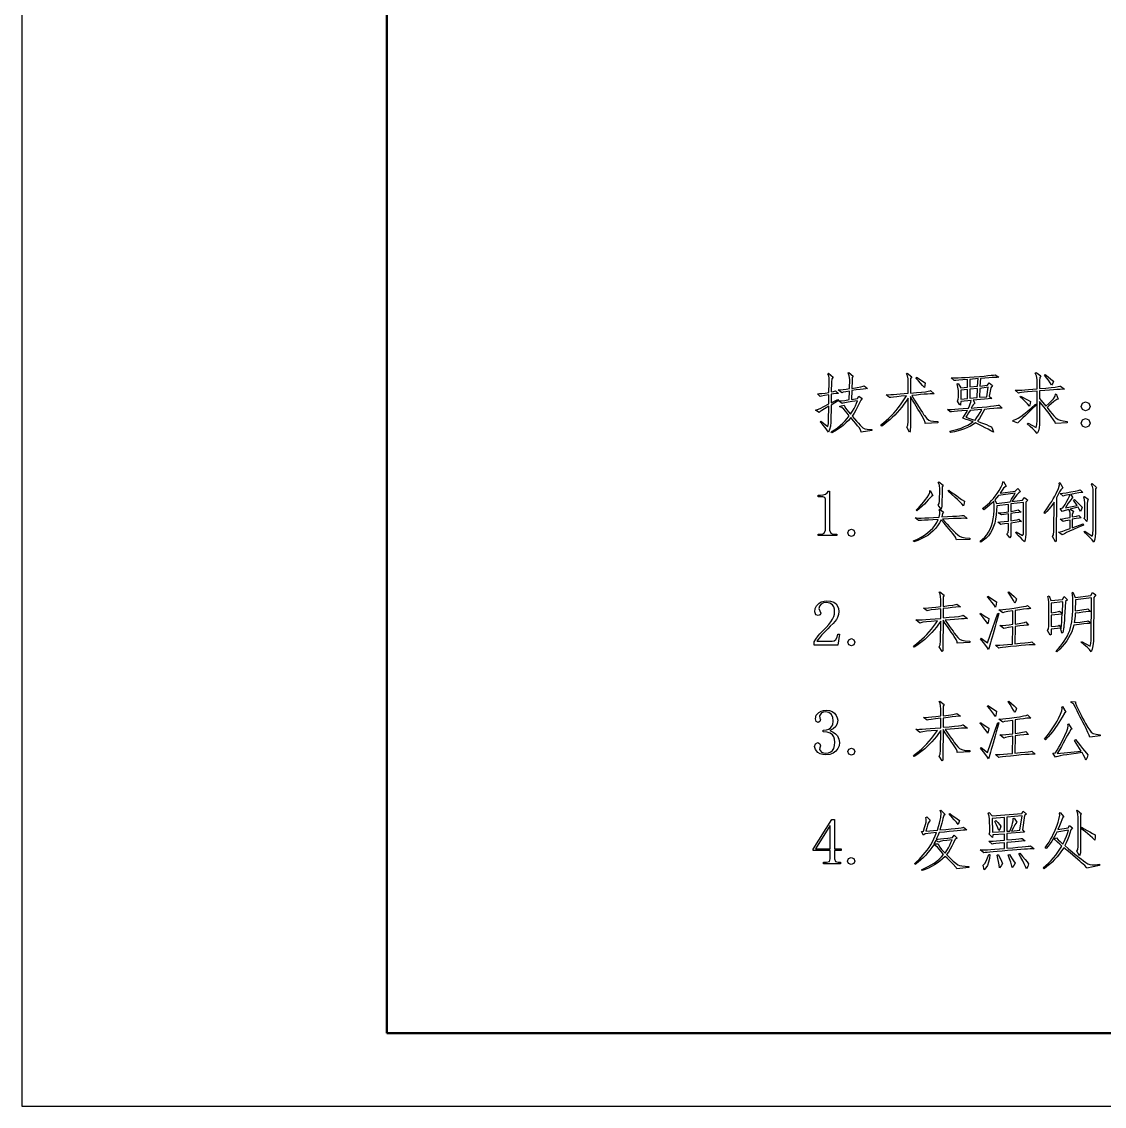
# Model space of a CAD drawing. Extents: x 0 to 420, y 0 to 297.
# Drawn here: x 0 to 74.1, y 0 to 74.2 of the extents above; entities that cross this region are included whole.
import ezdxf

# ---------------------------------------------------------------- set-up
doc = ezdxf.new("R2010")
doc.units = 0

msp = doc.modelspace()

# ---------------------------------------------------------------- linework, layer by layer
at = {"color": 7, "lineweight": 25}
for p, q in [((0, 297), (0, 0)), ((0, 0), (420, 0))]:
    msp.add_line(p, q, dxfattribs=at)
at = {"color": 7, "lineweight": 50}
for p in [(25, 292), (415, 5)]:
    msp.add_line(p, (25, 5), dxfattribs=at)
at = {"color": 7, "lineweight": 25}
for points in [[(55.406, 46.834), (55.381, 46.555), (55.328, 46.327), (55.248, 46.15), (55.147, 46.306), (55.02, 46.474), (54.866, 46.656), (54.687, 46.852), (54.722, 46.904), (55.195, 46.536), (55.244, 46.738), (55.248, 46.957), (55.266, 47.922), (54.988, 47.751), (54.788, 47.624), (54.664, 47.54), (54.616, 47.501), (54.371, 47.659), (54.493, 47.698), (54.682, 47.781), (54.94, 47.909), (55.266, 48.08), (55.283, 48.711), (54.967, 48.659), (54.769, 48.618), (54.687, 48.588), (54.494, 48.781), (54.629, 48.787), (54.805, 48.803), (55.023, 48.831), (55.283, 48.869), (55.301, 49.536), (55.305, 49.822), (55.27, 50.027), (55.195, 50.15), (55.248, 50.185), (55.564, 49.904), (55.485, 49.803), (55.459, 49.571), (55.441, 48.904), (55.603, 48.939), (55.739, 48.974), (55.932, 48.799), (55.748, 48.786), (55.441, 48.746), (55.424, 48.15), (55.897, 48.395), (55.932, 48.325), (55.424, 48.009)], [(56.038, 47.939), (56.336, 47.992), (56.406, 47.799), (56.5, 47.682), (56.616, 47.542), (56.757, 47.378), (56.888, 47.577), (57.001, 47.768), (57.096, 47.951), (57.172, 48.125), (57.231, 48.29), (56.874, 48.244), (56.591, 48.203), (56.38, 48.168), (56.242, 48.139), (56.178, 48.115), (55.932, 48.29), (56.116, 48.3), (56.361, 48.329), (56.669, 48.378), (56.687, 48.957), (56.433, 48.922), (56.258, 48.887), (56.16, 48.852), (55.915, 49.045), (56.068, 49.05), (56.248, 49.067), (56.454, 49.094), (56.687, 49.132), (56.704, 49.764), (56.678, 50.005), (56.599, 50.202), (56.634, 50.238), (56.932, 49.992), (56.871, 49.882), (56.862, 49.659), (56.845, 49.15), (57.206, 49.207), (57.467, 49.255), (57.627, 49.295), (57.687, 49.325), (57.915, 49.132), (57.799, 49.121), (57.634, 49.101), (57.42, 49.073), (57.157, 49.037), (56.845, 48.992), (56.827, 48.395), (57.248, 48.466), (57.336, 48.624), (57.564, 48.466), (57.459, 48.343), (57.351, 48.103), (57.24, 47.874), (57.124, 47.657), (57.004, 47.45), (56.88, 47.255), (57.032, 47.071), (57.171, 46.906), (57.299, 46.76), (57.415, 46.632), (57.603, 46.45), (57.731, 46.378), (57.899, 46.356), (58.213, 46.325), (58.213, 46.273), (57.494, 46.15), (57.465, 46.273), (57.345, 46.466), (57.248, 46.594), (57.123, 46.751), (56.971, 46.936), (56.792, 47.15), (56.619, 46.957), (56.441, 46.779), (56.258, 46.616), (56.07, 46.468), (55.877, 46.335), (55.679, 46.218), (55.476, 46.115), (55.441, 46.167), (55.659, 46.306), (55.864, 46.451), (56.053, 46.602), (56.229, 46.76), (56.39, 46.925), (56.537, 47.095), (56.669, 47.273), (56.536, 47.447), (56.416, 47.596), (56.309, 47.72), (56.167, 47.845), (56.038, 47.887)], [(61.878, 46.746), (61.877, 46.818), (61.804, 46.988), (61.659, 47.255), (61.576, 47.398), (61.483, 47.557), (61.379, 47.732), (61.265, 47.922), (61.141, 48.129), (61.006, 48.351), (60.861, 48.588), (60.861, 46.606), (60.852, 46.22), (60.791, 46.15), (60.615, 46.483), (60.69, 46.632), (60.703, 46.869), (60.703, 48.483), (60.563, 48.27), (60.419, 48.065), (60.269, 47.868), (60.115, 47.678), (59.955, 47.497), (59.791, 47.323), (59.622, 47.157), (59.448, 46.998), (59.269, 46.848), (59.085, 46.706), (58.896, 46.571), (58.843, 46.641), (59.029, 46.791), (59.209, 46.947), (59.384, 47.11), (59.554, 47.279), (59.719, 47.454), (59.878, 47.636), (60.033, 47.824), (60.182, 48.019), (60.326, 48.22), (60.464, 48.427), (60.598, 48.641), (60.226, 48.608), (59.924, 48.579), (59.692, 48.555), (59.531, 48.534), (59.44, 48.518), (59.194, 48.711), (59.345, 48.713), (59.518, 48.72), (59.712, 48.731), (59.927, 48.746), (60.164, 48.765), (60.423, 48.789), (60.703, 48.817), (60.703, 49.553), (60.699, 49.805), (60.664, 49.998), (60.598, 50.132), (60.65, 50.185), (60.948, 49.939), (60.874, 49.834), (60.861, 49.553), (60.861, 48.817), (61.279, 48.856), (61.623, 48.891), (61.891, 48.922), (62.085, 48.949), (62.203, 48.972), (62.247, 48.992), (62.492, 48.781), (62.371, 48.779), (62.216, 48.771), (62.028, 48.759), (61.808, 48.741), (61.554, 48.719), (61.268, 48.691), (60.948, 48.659), (61.138, 48.351), (61.306, 48.081), (61.452, 47.847), (61.576, 47.65), (61.678, 47.491), (61.758, 47.368), (61.817, 47.281), (61.975, 47.086), (62.115, 46.974), (62.243, 46.933), (62.45, 46.904), (62.738, 46.887), (62.738, 46.799)], [(61.861, 49.518), (61.852, 49.352), (61.826, 49.202), (61.697, 49.354), (61.558, 49.509), (61.408, 49.67), (61.247, 49.834), (61.282, 49.904)], [(66.411, 46.518), (66.481, 46.356), (66.551, 46.15), (66.376, 46.25), (66.189, 46.353), (65.99, 46.457), (65.779, 46.563), (65.557, 46.671), (65.323, 46.781), (65.151, 46.668), (64.968, 46.563), (64.774, 46.468), (64.569, 46.382), (64.353, 46.306), (64.126, 46.239), (63.888, 46.181), (63.639, 46.132), (63.569, 46.22), (63.842, 46.281), (64.1, 46.352), (64.343, 46.434), (64.571, 46.527), (64.784, 46.63), (64.982, 46.744), (65.165, 46.869), (65.035, 46.91), (64.871, 46.961), (64.675, 47.024), (64.446, 47.097), (64.567, 47.298), (64.672, 47.479), (64.762, 47.641), (64.389, 47.614), (64.085, 47.591), (63.85, 47.569), (63.684, 47.551), (63.586, 47.536), (63.393, 47.711), (63.516, 47.709), (63.686, 47.713), (63.902, 47.724), (64.165, 47.742), (64.475, 47.767), (64.832, 47.799), (64.909, 47.957), (64.964, 48.08), (65.001, 48.194), (65.025, 48.325), (64.306, 48.255), (64.301, 48.067), (64.288, 47.992), (64.227, 48.053), (64.078, 48.273), (64.121, 48.404), (64.148, 48.553), (64.148, 49.009), (64.117, 49.233), (64.06, 49.448), (64.13, 49.483), (64.306, 49.185), (64.779, 49.238), (64.779, 49.746), (64.445, 49.729), (64.178, 49.711), (63.98, 49.694), (63.849, 49.676), (63.656, 49.869), (63.783, 49.866), (63.941, 49.868), (64.132, 49.873), (64.355, 49.883), (64.611, 49.898), (64.898, 49.916), (65.218, 49.939), (65.585, 49.968), (65.902, 49.994), (66.17, 50.018), (66.387, 50.041), (66.556, 50.061), (66.674, 50.08), (66.92, 49.904), (66.802, 49.902), (66.647, 49.896), (66.455, 49.887), (66.226, 49.873), (65.96, 49.856), (65.656, 49.834), (65.621, 49.308), (66.148, 49.36), (66.253, 49.518), (66.481, 49.343), (66.358, 49.185), (66.253, 48.624), (66.428, 48.448), (65.148, 48.343), (65.271, 48.132), (65.156, 48.027), (65.093, 47.926), (65.025, 47.799), (65.427, 47.833), (65.783, 47.865), (66.092, 47.894), (66.354, 47.922), (66.57, 47.947), (66.739, 47.97), (66.861, 47.991), (66.937, 48.009), (67.148, 47.799), (67.004, 47.795), (66.811, 47.785), (66.569, 47.767), (66.278, 47.743), (65.937, 47.711), (65.828, 47.49), (65.709, 47.281), (65.582, 47.086), (65.446, 46.904), (65.664, 46.821), (65.87, 46.741), (66.063, 46.664), (66.243, 46.59)], [(64.937, 49.764), (64.937, 49.255), (65.464, 49.29), (65.499, 49.817)], [(69.462, 50.238), (69.795, 50.009), (69.721, 49.895), (69.708, 49.659), (69.708, 49.132), (70.142, 49.171), (70.499, 49.206), (70.778, 49.238), (70.979, 49.265), (71.101, 49.288), (71.146, 49.308), (71.409, 49.097), (71.276, 49.09), (71.106, 49.08), (70.899, 49.066), (70.656, 49.049), (70.377, 49.027), (70.06, 49.003), (69.708, 48.974), (69.708, 48.448), (70.146, 47.922), (70.351, 48.119), (70.521, 48.288), (70.655, 48.431), (70.778, 48.606), (70.795, 48.746), (70.848, 48.764), (70.988, 48.413), (70.896, 48.387), (70.69, 48.238), (70.505, 48.091), (70.347, 47.957), (70.216, 47.834), (70.408, 47.592), (70.563, 47.405), (70.681, 47.273), (70.831, 47.13), (70.98, 47.018), (71.115, 46.961), (71.323, 46.917), (71.602, 46.887), (71.602, 46.799), (70.795, 46.746), (70.763, 46.839), (70.667, 47), (70.506, 47.229), (70.403, 47.367), (70.289, 47.518), (70.162, 47.683), (70.023, 47.86), (69.871, 48.051), (69.708, 48.255), (69.708, 46.676), (69.682, 46.444), (69.63, 46.24), (69.55, 46.062), (69.415, 46.221), (69.256, 46.382), (69.073, 46.546), (68.866, 46.711), (68.918, 46.764), (69.48, 46.466), (69.524, 46.667), (69.55, 46.957), (69.55, 48.957), (69.192, 48.929), (68.891, 48.902), (68.646, 48.878), (68.458, 48.856), (68.327, 48.835), (68.252, 48.817), (68.024, 49.027), (68.145, 49.025), (68.298, 49.027), (68.484, 49.035), (68.702, 49.047), (68.953, 49.065), (69.235, 49.087), (69.55, 49.115), (69.55, 49.764), (69.506, 50.009), (69.409, 50.185)], [(70.655, 49.641), (70.616, 49.514), (70.532, 49.378), (70.436, 49.538), (70.322, 49.702), (70.19, 49.871), (70.041, 50.045), (70.094, 50.097), (70.296, 49.937), (70.484, 49.785)], [(64.306, 48.413), (64.779, 48.466), (64.779, 49.08), (64.306, 49.027)], [(65.428, 48.518), (65.464, 49.132), (64.937, 49.097), (64.937, 48.483)], [(65.621, 49.15), (65.586, 48.536), (66.095, 48.571), (66.183, 49.22)], [(69.076, 48.255), (69.063, 48.106), (69.024, 47.939), (68.884, 48.091), (68.73, 48.246), (68.56, 48.406), (68.374, 48.571), (68.409, 48.624), (68.583, 48.528), (68.752, 48.435), (68.916, 48.344)], [(65.288, 46.974), (65.415, 47.144), (65.534, 47.321), (65.643, 47.504), (65.744, 47.694), (64.955, 47.641), (64.844, 47.471), (64.744, 47.314), (64.656, 47.167), (64.898, 47.084), (65.109, 47.019)], [(67.901, 46.974), (67.986, 46.984), (68.101, 47.029), (68.247, 47.111), (68.423, 47.229), (68.628, 47.383), (68.865, 47.573), (69.131, 47.8), (69.427, 48.062), (69.48, 48.009), (69.195, 47.741), (68.947, 47.504), (68.735, 47.3), (68.559, 47.128), (68.419, 46.988), (68.315, 46.881), (68.248, 46.806), (68.216, 46.764), (67.883, 46.904)], [(73.162, 47.904), (73.075, 47.694), (72.847, 47.606), (72.636, 47.694), (72.548, 47.904), (72.636, 48.132), (72.847, 48.22), (73.075, 48.132)], [(73.162, 46.764), (73.075, 46.553), (72.847, 46.466), (72.636, 46.553), (72.548, 46.764), (72.636, 46.992), (72.847, 47.08), (73.075, 46.992)], [(63.012, 41.083), (62.959, 40.89), (62.766, 41.153), (62.841, 41.262), (62.854, 41.416), (62.871, 42.258), (62.854, 42.521), (62.766, 42.714), (62.801, 42.749), (63.099, 42.521), (63.038, 42.407), (63.029, 42.17)], [(68.035, 42.118), (68.211, 42.293), (68.404, 42.083), (68.29, 42.001), (68.158, 41.863), (68.057, 41.738), (67.94, 41.583), (67.807, 41.398), (68.544, 41.504), (68.685, 41.679), (68.895, 41.486), (68.755, 41.363), (68.755, 39.17), (68.745, 38.964), (68.716, 38.788), (68.667, 38.644), (68.571, 38.755), (68.439, 38.894), (68.272, 39.062), (68.071, 39.258), (68.106, 39.328), (68.527, 39.065), (68.597, 39.17), (68.597, 41.346), (67.737, 41.24), (67.737, 40.714), (67.973, 40.759), (68.143, 40.8), (68.246, 40.837), (68.439, 40.679), (68.275, 40.66), (68.041, 40.624), (67.737, 40.574), (67.737, 40.083), (67.993, 40.118), (68.174, 40.153), (68.281, 40.188), (68.474, 40.03), (68.291, 40.01), (68.045, 39.975), (67.737, 39.925), (67.737, 39.03), (67.667, 38.907), (67.474, 39.188), (67.553, 39.28), (67.579, 39.486), (67.579, 39.907), (67.31, 39.874), (67.135, 39.845), (67.053, 39.819), (66.842, 39.995), (67.026, 40.003), (67.271, 40.026), (67.579, 40.065), (67.579, 40.556), (67.272, 40.521), (67.088, 40.486), (66.878, 40.626), (67.033, 40.634), (67.267, 40.658), (67.579, 40.697), (67.579, 41.205), (66.772, 41.118), (66.766, 40.79), (66.742, 40.482), (66.698, 40.195), (66.637, 39.928), (66.556, 39.681), (66.457, 39.454), (66.34, 39.248), (66.204, 39.062), (66.049, 38.897), (65.876, 38.751), (65.685, 38.626), (65.632, 38.697), (65.802, 38.823), (65.956, 38.968), (66.092, 39.131), (66.213, 39.313), (66.317, 39.513), (66.404, 39.732), (66.475, 39.969), (66.529, 40.225), (66.566, 40.499), (66.587, 40.792), (66.591, 41.103), (66.579, 41.433), (66.437, 41.297), (66.272, 41.153), (66.086, 40.999), (65.878, 40.837), (65.807, 40.925), (65.984, 41.057), (66.145, 41.192), (66.291, 41.329), (66.421, 41.468), (66.545, 41.617), (66.671, 41.78), (66.8, 41.959), (66.93, 42.153), (67.076, 42.398), (67.164, 42.597), (67.193, 42.749), (67.246, 42.767), (67.421, 42.451), (67.237, 42.311), (67.147, 42.183), (67, 41.977)], [(70.704, 41.363), (70.588, 41.203), (70.468, 41.043), (70.341, 40.885), (70.209, 40.729), (70.072, 40.574), (70.019, 40.644), (70.161, 40.838), (70.294, 41.029), (70.418, 41.218), (70.535, 41.403), (70.643, 41.586), (70.743, 41.765), (70.835, 41.942), (70.994, 42.295), (71.061, 42.535), (71.037, 42.661), (71.089, 42.697), (71.3, 42.346), (71.151, 42.197), (71.076, 42.071), (70.979, 41.892), (70.861, 41.661), (70.844, 38.977), (70.839, 38.692), (70.791, 38.644), (70.581, 39.012), (70.668, 39.131), (70.686, 39.381)], [(73.318, 39.03), (73.357, 39.157), (73.37, 39.504), (73.37, 42.065), (73.366, 42.254), (73.331, 42.424), (73.265, 42.574), (73.318, 42.644), (73.616, 42.363), (73.541, 42.271), (73.528, 41.995), (73.528, 39.24), (73.524, 39.024), (73.489, 38.819), (73.423, 38.626), (73.302, 38.78), (73.151, 38.942), (72.969, 39.113), (72.756, 39.293), (72.809, 39.363)], [(55.318, 42.118), (55.318, 39.451), (55.406, 39.24), (55.511, 39.188), (55.652, 39.17), (55.827, 39.17), (55.827, 39.065), (54.546, 39.065), (54.546, 39.17), (54.704, 39.17), (54.856, 39.188), (54.959, 39.24), (55.038, 39.451), (55.038, 41.574), (54.994, 41.688), (54.862, 41.732), (54.546, 41.732), (54.546, 41.837), (54.704, 41.837), (54.895, 41.854), (55.046, 41.907), (55.163, 41.995), (55.248, 42.118)], [(62.222, 42.153), (62.398, 41.819), (62.301, 41.754), (62.082, 41.521), (61.955, 41.379), (61.815, 41.232), (61.661, 41.081), (61.492, 40.926), (61.31, 40.767), (61.257, 40.819), (61.45, 41.022), (61.621, 41.208), (61.77, 41.378), (61.897, 41.532), (62.003, 41.67), (62.129, 41.866), (62.19, 42.021), (62.187, 42.135)], [(64.503, 41.118), (64.386, 41.238), (64.245, 41.377), (64.082, 41.534), (63.895, 41.71), (63.684, 41.905), (63.45, 42.118), (63.485, 42.17), (63.656, 42.052), (63.83, 41.93), (64.007, 41.806), (64.187, 41.679), (64.37, 41.549), (64.555, 41.416), (64.542, 41.28)], [(66.755, 41.258), (67.685, 41.381), (67.794, 41.572), (67.911, 41.771), (68.035, 41.977), (66.895, 41.819), (66.764, 41.657), (66.649, 41.521)], [(71.791, 40.89), (72.019, 40.732), (71.949, 40.521), (71.949, 40.346), (72.234, 40.407), (72.388, 40.451), (72.563, 40.276), (72.409, 40.258), (72.204, 40.229), (71.949, 40.188), (71.949, 39.609), (72.686, 39.872), (72.704, 39.784), (72.335, 39.625), (72.02, 39.486), (71.76, 39.37), (71.555, 39.274), (71.404, 39.201), (71.307, 39.148), (71.265, 39.118), (71.002, 39.311), (71.123, 39.333), (71.296, 39.381), (71.518, 39.455), (71.791, 39.556), (71.791, 40.135), (71.471, 40.074), (71.318, 40.03), (71.125, 40.205), (71.269, 40.217), (71.491, 40.252), (71.791, 40.311), (71.791, 40.574), (71.782, 40.74), (71.721, 40.854), (71.449, 40.784), (71.265, 40.714), (71.107, 40.925), (71.3, 40.96), (71.449, 41.208), (71.569, 41.416), (71.66, 41.583), (71.75, 41.769), (71.791, 41.89), (71.445, 41.806), (71.318, 41.767), (71.107, 41.942), (71.29, 41.963), (71.536, 42.001), (71.844, 42.056), (72.14, 42.116), (72.351, 42.165), (72.475, 42.205), (72.668, 42.012), (72.564, 42.011), (72.392, 41.99), (72.152, 41.95), (71.844, 41.89), (71.984, 41.661), (71.905, 41.604), (71.774, 41.433), (71.67, 41.281), (71.571, 41.129), (71.475, 40.977), (72.282, 41.135), (72.037, 41.486), (72.089, 41.539), (72.288, 41.348), (72.464, 41.172), (72.616, 41.012), (72.581, 40.868), (72.511, 40.714), (72.427, 40.876), (72.353, 41.012)], [(72.967, 40.24), (72.932, 40.03), (72.756, 40.24), (72.796, 40.346), (72.809, 40.521), (72.809, 41.311), (72.791, 41.517), (72.739, 41.714), (72.791, 41.749), (73.037, 41.574), (72.984, 41.429), (72.967, 41.276)], [(64.012, 38.784), (63.959, 38.953), (63.766, 39.214), (63.649, 39.35), (63.511, 39.512), (63.349, 39.699), (63.165, 39.913), (62.959, 40.153), (62.849, 39.942), (62.722, 39.744), (62.578, 39.56), (62.417, 39.389), (62.24, 39.232), (62.045, 39.087), (61.834, 38.957), (61.606, 38.839), (61.361, 38.735), (61.099, 38.644), (61.064, 38.714), (61.338, 38.833), (61.591, 38.962), (61.822, 39.102), (62.033, 39.253), (62.222, 39.415), (62.39, 39.587), (62.536, 39.771), (62.662, 39.965), (62.766, 40.17), (62.392, 40.149), (62.078, 40.131), (61.823, 40.118), (61.628, 40.108), (61.492, 40.102), (61.415, 40.1), (61.187, 40.293), (61.28, 40.281), (61.42, 40.274), (61.607, 40.274), (61.84, 40.279), (62.12, 40.289), (62.446, 40.306), (62.819, 40.328), (62.875, 40.556), (62.881, 40.726), (62.836, 40.837), (62.871, 40.872), (63.134, 40.679), (63.069, 40.578), (63.012, 40.346), (63.403, 40.369), (63.736, 40.39), (64.01, 40.408), (64.226, 40.423), (64.383, 40.435), (64.481, 40.445), (64.52, 40.451), (64.748, 40.24), (64.662, 40.248), (64.525, 40.252), (64.336, 40.251), (64.095, 40.246), (63.803, 40.237), (63.459, 40.223), (63.064, 40.205), (63.227, 40.023), (63.38, 39.854), (63.522, 39.7), (63.654, 39.56), (63.775, 39.433), (63.953, 39.256), (64.102, 39.122), (64.222, 39.03), (64.372, 38.968), (64.612, 38.921), (64.941, 38.89), (64.941, 38.802)], [(57.066, 39.258), (56.995, 39.083), (56.82, 39.012), (56.645, 39.083), (56.574, 39.258), (56.645, 39.433), (56.82, 39.504), (56.995, 39.433)], [(63.095, 34.226), (63.477, 34.275), (63.762, 34.318), (63.95, 34.354), (64.042, 34.384), (64.288, 34.191), (64.156, 34.186), (63.971, 34.171), (63.732, 34.146), (63.44, 34.112), (63.095, 34.068), (63.095, 33.436), (63.523, 33.475), (63.873, 33.51), (64.143, 33.542), (64.335, 33.569), (64.447, 33.592), (64.481, 33.612), (64.762, 33.384), (64.675, 33.386), (64.544, 33.382), (64.37, 33.373), (64.152, 33.358), (63.89, 33.337), (63.585, 33.311), (63.235, 33.278), (63.401, 33.047), (63.547, 32.843), (63.673, 32.668), (63.78, 32.52), (63.867, 32.401), (63.993, 32.238), (64.113, 32.101), (64.227, 31.989), (64.38, 31.906), (64.617, 31.856), (64.937, 31.84), (64.937, 31.752), (64.06, 31.699), (64.06, 31.791), (63.99, 31.949), (63.849, 32.173), (63.755, 32.311), (63.649, 32.467), (63.529, 32.642), (63.397, 32.836), (63.252, 33.048), (63.095, 33.278), (63.078, 31.436), (63.073, 31.186), (63.025, 31.138), (62.832, 31.454), (62.906, 31.594), (62.92, 31.875), (62.937, 33.208), (62.795, 33.005), (62.647, 32.81), (62.495, 32.624), (62.339, 32.446), (62.177, 32.277), (62.012, 32.116), (61.841, 31.963), (61.666, 31.819), (61.486, 31.683), (61.302, 31.555), (61.113, 31.436), (61.078, 31.506), (61.277, 31.656), (61.468, 31.811), (61.652, 31.971), (61.827, 32.135), (61.994, 32.305), (62.153, 32.479), (62.304, 32.658), (62.447, 32.843), (62.582, 33.032), (62.709, 33.226), (62.29, 33.192), (61.96, 33.161), (61.718, 33.133), (61.564, 33.108), (61.499, 33.085), (61.235, 33.296), (61.335, 33.294), (61.482, 33.297), (61.677, 33.307), (61.92, 33.322), (62.211, 33.342), (62.55, 33.369), (62.937, 33.401), (62.937, 34.05), (62.57, 34.01), (62.292, 33.976), (62.105, 33.948), (62.007, 33.927), (61.762, 34.103), (61.904, 34.107), (62.093, 34.12), (62.328, 34.141), (62.609, 34.17), (62.937, 34.208), (62.937, 34.682), (62.933, 34.894), (62.898, 35.064), (62.832, 35.191), (62.885, 35.226), (63.183, 34.998), (63.108, 34.87), (63.095, 34.594)], [(66.68, 34.173), (66.567, 34.342), (66.439, 34.515), (66.295, 34.693), (66.136, 34.875), (66.172, 34.927), (66.751, 34.542), (66.724, 34.353)], [(67.593, 35.226), (67.786, 35.062), (67.967, 34.898), (68.136, 34.735), (68.088, 34.581), (68.014, 34.436), (67.913, 34.615), (67.803, 34.8), (67.685, 34.992), (67.558, 35.191)], [(70.494, 32.664), (70.489, 32.309), (70.441, 32.261), (70.248, 32.577), (70.323, 32.677), (70.336, 32.875), (70.336, 34.331), (70.338, 34.52), (70.32, 34.713), (70.283, 34.91), (70.353, 34.945), (70.476, 34.629), (71.283, 34.699), (71.388, 34.892), (71.616, 34.682), (71.476, 34.559), (71.455, 34.173), (71.436, 33.832), (71.418, 33.534), (71.402, 33.281), (71.387, 33.071), (71.374, 32.906), (71.363, 32.785), (71.353, 32.708), (71.32, 32.531), (71.292, 32.436), (71.239, 32.401), (71.202, 32.493), (71.143, 32.735)], [(72.073, 33.12), (72.475, 33.154), (72.77, 33.186), (72.957, 33.216), (73.038, 33.243), (73.231, 33.068), (73.133, 33.063), (72.967, 33.048), (72.732, 33.024), (72.428, 32.989), (72.055, 32.945), (71.989, 32.715), (71.907, 32.491), (71.809, 32.274), (71.696, 32.065), (71.568, 31.862), (71.424, 31.666), (71.264, 31.477), (71.088, 31.295), (70.897, 31.12), (70.845, 31.173), (71, 31.336), (71.145, 31.503), (71.278, 31.673), (71.4, 31.847), (71.511, 32.024), (71.61, 32.205), (71.696, 32.389), (71.77, 32.577), (71.831, 32.768), (71.88, 32.963), (71.918, 33.169), (71.948, 33.396), (71.971, 33.644), (71.986, 33.911), (71.994, 34.199), (71.993, 34.539), (71.983, 34.811), (71.962, 35.017), (71.932, 35.156), (71.985, 35.191), (72.143, 34.84), (73.213, 34.963), (73.336, 35.173), (73.564, 35.015), (73.424, 34.822), (73.388, 31.84), (73.365, 31.534), (73.318, 31.294), (73.248, 31.12), (73.119, 31.266), (72.959, 31.423), (72.768, 31.591), (72.546, 31.77), (72.581, 31.822), (73.16, 31.489), (73.213, 31.673), (73.231, 31.91), (73.266, 34.805), (72.16, 34.682), (72.143, 33.927), (72.474, 33.968), (72.731, 34.002), (72.913, 34.029), (73.02, 34.05), (73.195, 33.875), (73.058, 33.864), (72.884, 33.847), (72.673, 33.822), (72.426, 33.791), (72.143, 33.752), (72.135, 33.581), (72.112, 33.37)], [(55.669, 33.84), (55.654, 34.034), (55.607, 34.195), (55.529, 34.322), (55.353, 34.447), (55.108, 34.489), (54.913, 34.46), (54.748, 34.375), (54.636, 34.245), (54.599, 34.085), (54.66, 33.91), (54.722, 33.77), (54.678, 33.638), (54.546, 33.594), (54.38, 33.656), (54.318, 33.857), (54.347, 34.083), (54.435, 34.271), (54.581, 34.419), (54.761, 34.526), (54.948, 34.59), (55.143, 34.612), (55.399, 34.588), (55.607, 34.518), (55.766, 34.401), (55.878, 34.249), (55.945, 34.074), (55.967, 33.875), (55.943, 33.664), (55.871, 33.454), (55.794, 33.315), (55.692, 33.181), (55.564, 33.05), (55.37, 32.861), (55.195, 32.687), (55.039, 32.527), (54.901, 32.382), (54.783, 32.252), (54.626, 32.07), (54.518, 31.932), (54.459, 31.84), (55.494, 31.84), (55.638, 31.87), (55.757, 31.963), (55.845, 32.116), (55.897, 32.331), (56.002, 32.331), (55.897, 31.577), (54.266, 31.577), (54.266, 31.805), (54.382, 31.985), (54.555, 32.208), (54.664, 32.336), (54.79, 32.476), (54.932, 32.626), (55.09, 32.787), (55.271, 32.982), (55.418, 33.169), (55.529, 33.349), (55.607, 33.52), (55.654, 33.684)], [(69.119, 34.068), (68.997, 34.063), (68.827, 34.048), (68.609, 34.024), (68.344, 33.989), (68.031, 33.945), (68.031, 33.015), (68.314, 33.057), (68.531, 33.094), (68.683, 33.127), (68.768, 33.156), (68.944, 32.945), (68.821, 32.938), (68.628, 32.919), (68.365, 32.886), (68.031, 32.84), (68.014, 31.664), (68.386, 31.698), (68.687, 31.729), (68.919, 31.757), (69.08, 31.782), (69.172, 31.805), (69.4, 31.594), (69.31, 31.597), (69.172, 31.592), (68.983, 31.581), (68.745, 31.563), (68.457, 31.538), (68.119, 31.506), (67.723, 31.467), (67.406, 31.433), (67.167, 31.405), (67.007, 31.383), (66.926, 31.366), (66.68, 31.577), (66.812, 31.568), (66.995, 31.571), (67.23, 31.585), (67.517, 31.61), (67.856, 31.647), (67.873, 32.822), (67.571, 32.777), (67.367, 32.736), (67.259, 32.699), (66.979, 32.91), (67.173, 32.915), (67.386, 32.932), (67.62, 32.959), (67.873, 32.998), (67.873, 33.91), (67.524, 33.865), (67.296, 33.824), (67.189, 33.787), (66.926, 33.998), (67.035, 33.996), (67.193, 34.006), (67.4, 34.027), (67.656, 34.059), (67.961, 34.103), (68.328, 34.16), (68.606, 34.208), (68.793, 34.248), (68.891, 34.278)], [(70.494, 33.787), (70.8, 33.83), (70.993, 33.865), (71.073, 33.892), (71.266, 33.735), (71.301, 34.524), (70.494, 34.454)], [(66.172, 33.033), (66.085, 33.153), (65.965, 33.305), (65.813, 33.487), (65.628, 33.699), (65.663, 33.752), (65.85, 33.625), (66.037, 33.503), (66.224, 33.384), (66.202, 33.208)], [(66.908, 33.735), (66.821, 33.421), (66.739, 33.126), (66.661, 32.849), (66.588, 32.59), (66.52, 32.348), (66.456, 32.125), (66.397, 31.92), (66.342, 31.732), (66.292, 31.563), (66.247, 31.412), (66.207, 31.278), (66.14, 31.389), (66.027, 31.546), (65.868, 31.749), (65.663, 31.998), (65.698, 32.05), (66.136, 31.717), (66.838, 33.77)], [(70.494, 32.84), (70.79, 32.873), (70.977, 32.902), (71.055, 32.927), (71.178, 32.717), (71.202, 32.93), (71.222, 33.164), (71.237, 33.421), (71.248, 33.699), (70.494, 33.612)], [(57.061, 31.77), (56.991, 31.594), (56.816, 31.524), (56.64, 31.594), (56.57, 31.77), (56.64, 31.945), (56.816, 32.015), (56.991, 31.945)], [(63.095, 26.737), (63.477, 26.787), (63.762, 26.829), (63.95, 26.866), (64.042, 26.895), (64.288, 26.702), (64.156, 26.697), (63.971, 26.683), (63.732, 26.658), (63.44, 26.624), (63.095, 26.579), (63.095, 25.948), (63.523, 25.987), (63.873, 26.022), (64.143, 26.053), (64.335, 26.08), (64.447, 26.104), (64.481, 26.123), (64.762, 25.895), (64.675, 25.897), (64.544, 25.894), (64.37, 25.885), (64.152, 25.869), (63.89, 25.849), (63.585, 25.822), (63.235, 25.79), (63.401, 25.558), (63.547, 25.355), (63.673, 25.179), (63.78, 25.032), (63.867, 24.913), (63.993, 24.75), (64.113, 24.613), (64.227, 24.501), (64.38, 24.418), (64.617, 24.368), (64.937, 24.351), (64.937, 24.264), (64.06, 24.211), (64.06, 24.303), (63.99, 24.461), (63.849, 24.685), (63.755, 24.823), (63.649, 24.979), (63.529, 25.154), (63.397, 25.348), (63.252, 25.559), (63.095, 25.79), (63.078, 23.948), (63.073, 23.698), (63.025, 23.65), (62.832, 23.965), (62.906, 24.106), (62.92, 24.386), (62.937, 25.72), (62.795, 25.517), (62.647, 25.322), (62.495, 25.136), (62.339, 24.958), (62.177, 24.788), (62.012, 24.627), (61.841, 24.474), (61.666, 24.33), (61.486, 24.194), (61.302, 24.067), (61.113, 23.948), (61.078, 24.018), (61.277, 24.168), (61.468, 24.323), (61.652, 24.482), (61.827, 24.647), (61.994, 24.816), (62.153, 24.991), (62.304, 25.17), (62.447, 25.354), (62.582, 25.543), (62.709, 25.737), (62.29, 25.704), (61.96, 25.673), (61.718, 25.645), (61.564, 25.619), (61.499, 25.597), (61.235, 25.808), (61.335, 25.805), (61.482, 25.809), (61.677, 25.818), (61.92, 25.833), (62.211, 25.854), (62.55, 25.881), (62.937, 25.913), (62.937, 26.562), (62.57, 26.521), (62.292, 26.487), (62.105, 26.46), (62.007, 26.439), (61.762, 26.615), (61.904, 26.619), (62.093, 26.631), (62.328, 26.652), (62.609, 26.682), (62.937, 26.72), (62.937, 27.194), (62.933, 27.406), (62.898, 27.576), (62.832, 27.702), (62.885, 27.737), (63.183, 27.509), (63.108, 27.382), (63.095, 27.106)], [(67.593, 27.737), (67.786, 27.574), (67.967, 27.41), (68.136, 27.246), (68.088, 27.093), (68.014, 26.948), (67.913, 27.127), (67.803, 27.312), (67.685, 27.504), (67.558, 27.702)], [(73.845, 25.351), (73.143, 25.281), (73.107, 25.401), (73.022, 25.597), (72.888, 25.869), (72.774, 26.092), (72.669, 26.297), (72.573, 26.482), (72.485, 26.65), (72.376, 26.861), (72.27, 27.075), (72.169, 27.29), (72.022, 27.542), (71.88, 27.65), (71.88, 27.72), (72.178, 27.685), (72.175, 27.602), (72.236, 27.424), (72.362, 27.15), (72.458, 26.958), (72.554, 26.768), (72.653, 26.58), (72.752, 26.395), (72.853, 26.211), (73.01, 25.941), (73.142, 25.739), (73.248, 25.606), (73.377, 25.521), (73.576, 25.465), (73.845, 25.439)], [(56.002, 24.895), (55.975, 24.682), (55.893, 24.486), (55.757, 24.308), (55.572, 24.166), (55.344, 24.081), (55.073, 24.053), (54.872, 24.073), (54.691, 24.131), (54.529, 24.229), (54.358, 24.417), (54.301, 24.632), (54.371, 24.816), (54.511, 24.895), (54.66, 24.816), (54.704, 24.685), (54.669, 24.536), (54.634, 24.422), (54.766, 24.246), (54.904, 24.194), (55.055, 24.176), (55.248, 24.196), (55.406, 24.258), (55.529, 24.36), (55.616, 24.505), (55.669, 24.695), (55.687, 24.93), (55.668, 25.127), (55.613, 25.297), (55.52, 25.439), (55.377, 25.546), (55.169, 25.611), (54.897, 25.632), (54.897, 25.755), (55.111, 25.773), (55.283, 25.829), (55.415, 25.922), (55.54, 26.121), (55.581, 26.386), (55.549, 26.617), (55.45, 26.816), (55.281, 26.954), (55.038, 27.001), (54.91, 26.985), (54.774, 26.939), (54.634, 26.737), (54.669, 26.562), (54.704, 26.474), (54.669, 26.334), (54.546, 26.281), (54.415, 26.334), (54.353, 26.527), (54.41, 26.766), (54.581, 26.957), (54.741, 27.049), (54.917, 27.105), (55.108, 27.123), (55.326, 27.099), (55.513, 27.026), (55.669, 26.904), (55.786, 26.755), (55.856, 26.6), (55.88, 26.439), (55.847, 26.196), (55.748, 25.992), (55.579, 25.832), (55.336, 25.72), (55.566, 25.617), (55.741, 25.494), (55.862, 25.351), (55.967, 25.123)], [(66.68, 26.685), (66.567, 26.854), (66.439, 27.027), (66.295, 27.204), (66.136, 27.386), (66.172, 27.439), (66.751, 27.053), (66.724, 26.865)], [(69.119, 26.579), (68.997, 26.575), (68.827, 26.56), (68.609, 26.535), (68.344, 26.501), (68.031, 26.457), (68.031, 25.527), (68.314, 25.569), (68.531, 25.606), (68.683, 25.639), (68.768, 25.667), (68.944, 25.457), (68.821, 25.45), (68.628, 25.43), (68.365, 25.397), (68.031, 25.351), (68.014, 24.176), (68.386, 24.21), (68.687, 24.241), (68.919, 24.269), (69.08, 24.294), (69.172, 24.316), (69.4, 24.106), (69.31, 24.108), (69.172, 24.104), (68.983, 24.093), (68.745, 24.075), (68.457, 24.05), (68.119, 24.018), (67.723, 23.979), (67.406, 23.945), (67.167, 23.917), (67.007, 23.895), (66.926, 23.878), (66.68, 24.088), (66.812, 24.08), (66.995, 24.083), (67.23, 24.097), (67.517, 24.122), (67.856, 24.158), (67.873, 25.334), (67.571, 25.289), (67.367, 25.248), (67.259, 25.211), (66.979, 25.422), (67.173, 25.427), (67.386, 25.444), (67.62, 25.471), (67.873, 25.509), (67.873, 26.422), (67.524, 26.377), (67.296, 26.336), (67.189, 26.299), (66.926, 26.509), (67.035, 26.508), (67.193, 26.518), (67.4, 26.539), (67.656, 26.571), (67.961, 26.615), (68.328, 26.672), (68.606, 26.72), (68.793, 26.759), (68.891, 26.79)], [(70.055, 25.141), (70.225, 25.359), (70.383, 25.571), (70.53, 25.778), (70.665, 25.98), (70.789, 26.177), (70.901, 26.368), (71.002, 26.553), (71.142, 26.842), (71.226, 27.069), (71.256, 27.232), (71.231, 27.334), (71.283, 27.369), (71.494, 26.983), (71.415, 26.917), (71.248, 26.65), (71.135, 26.46), (71.022, 26.277), (70.911, 26.1), (70.801, 25.93), (70.703, 25.79), (70.585, 25.636), (70.446, 25.467), (70.287, 25.285), (70.108, 25.088)], [(66.172, 25.544), (66.085, 25.665), (65.965, 25.816), (65.813, 25.998), (65.628, 26.211), (65.663, 26.264), (65.85, 26.137), (66.037, 26.014), (66.224, 25.895), (66.202, 25.72)], [(66.908, 26.246), (66.821, 25.933), (66.739, 25.638), (66.661, 25.361), (66.588, 25.101), (66.52, 24.86), (66.456, 24.637), (66.397, 24.431), (66.342, 24.244), (66.292, 24.075), (66.247, 23.923), (66.207, 23.79), (66.14, 23.901), (66.027, 24.058), (65.868, 24.26), (65.663, 24.509), (65.698, 24.562), (66.136, 24.229), (66.838, 26.281)], [(72.564, 24.316), (72.09, 25.053), (72.16, 25.106), (72.34, 24.882), (72.505, 24.677), (72.656, 24.492), (72.792, 24.326), (72.913, 24.18), (73.02, 24.053), (72.959, 23.886), (72.88, 23.702), (72.796, 23.876), (72.708, 24.045), (72.616, 24.211), (72.22, 24.16), (71.871, 24.112), (71.57, 24.068), (71.318, 24.027), (71.114, 23.989), (70.959, 23.954), (70.851, 23.923), (70.792, 23.895), (70.616, 24.176), (70.792, 24.194), (70.907, 24.383), (71.02, 24.576), (71.13, 24.772), (71.236, 24.973), (71.34, 25.178), (71.441, 25.386), (71.565, 25.67), (71.638, 25.891), (71.661, 26.048), (71.634, 26.141), (71.687, 26.176), (71.915, 25.825), (71.85, 25.786), (71.751, 25.646), (71.616, 25.404), (71.534, 25.242), (71.437, 25.061), (71.327, 24.86), (71.203, 24.64), (71.066, 24.4), (70.915, 24.141)], [(57.061, 24.281), (56.991, 24.106), (56.816, 24.036), (56.64, 24.106), (56.57, 24.281), (56.64, 24.457), (56.816, 24.527), (56.991, 24.457)], [(61.767, 18.565), (61.627, 18.81), (61.75, 18.828), (61.833, 19.085), (61.894, 19.296), (61.934, 19.46), (61.949, 19.644), (61.908, 19.775), (61.978, 19.81), (62.206, 19.582), (62.083, 19.389), (62.042, 19.249), (61.99, 19.062), (61.925, 18.828), (62.715, 18.898), (62.788, 19.15), (62.849, 19.378), (62.897, 19.584), (62.934, 19.767), (62.958, 20.058), (62.908, 20.249), (62.943, 20.284), (63.241, 19.986), (63.16, 19.907), (63.092, 19.705), (63.055, 19.557), (63.006, 19.376), (62.946, 19.162), (62.873, 18.916), (63.288, 18.954), (63.642, 18.989), (63.934, 19.02), (64.164, 19.047), (64.333, 19.071), (64.441, 19.092), (64.487, 19.109), (64.715, 18.916), (64.608, 18.909), (64.465, 18.898), (64.284, 18.883), (64.066, 18.863), (63.81, 18.839), (63.517, 18.81), (63.187, 18.778), (62.82, 18.74), (62.737, 18.512), (62.627, 18.284), (62.756, 18.289), (62.933, 18.304), (63.158, 18.328), (63.43, 18.363), (63.75, 18.407), (63.855, 18.565), (64.066, 18.354), (63.925, 18.284), (63.817, 18.04), (63.704, 17.813), (63.584, 17.602), (63.459, 17.408), (63.329, 17.231), (63.578, 16.983), (63.791, 16.784), (63.968, 16.635), (64.109, 16.535), (64.215, 16.486), (64.385, 16.452), (64.605, 16.431), (64.873, 16.424), (64.873, 16.337), (64.663, 16.325), (64.456, 16.306), (64.251, 16.281), (64.048, 16.249), (63.987, 16.354), (63.767, 16.6), (63.561, 16.812), (63.385, 16.982), (63.241, 17.109), (63.067, 16.944), (62.886, 16.792), (62.698, 16.652), (62.504, 16.525), (62.304, 16.411), (62.096, 16.309), (61.882, 16.22), (61.662, 16.144), (61.627, 16.196), (61.858, 16.297), (62.077, 16.406), (62.283, 16.523), (62.478, 16.648), (62.66, 16.782), (62.831, 16.923), (62.989, 17.073), (63.136, 17.231), (62.963, 17.443), (62.82, 17.61), (62.706, 17.731), (62.563, 17.843), (62.434, 17.881), (62.322, 17.706), (62.198, 17.534), (62.062, 17.364), (61.912, 17.196), (61.75, 17.031), (61.575, 16.867), (61.388, 16.706), (61.188, 16.547), (61.153, 16.617), (61.309, 16.755), (61.459, 16.899), (61.605, 17.049), (61.746, 17.206), (61.882, 17.369), (62.013, 17.538), (62.138, 17.716), (62.255, 17.902), (62.364, 18.098), (62.465, 18.303), (62.559, 18.517), (62.645, 18.74), (61.873, 18.653)], [(68.591, 20.196), (68.819, 20.003), (68.678, 19.898), (68.538, 18.916), (68.678, 18.775), (67.468, 18.67), (67.468, 18.231), (67.812, 18.264), (68.088, 18.29), (68.295, 18.311), (68.433, 18.327), (68.503, 18.337), (68.731, 18.179), (68.613, 18.171), (68.458, 18.157), (68.266, 18.139), (68.037, 18.116), (67.771, 18.089), (67.468, 18.056), (67.468, 17.67), (67.874, 17.703), (68.222, 17.733), (68.512, 17.759), (68.742, 17.782), (68.914, 17.801), (69.027, 17.816), (69.082, 17.828), (69.327, 17.635), (69.207, 17.629), (69.056, 17.62), (68.875, 17.608), (68.663, 17.593), (68.421, 17.575), (68.148, 17.554), (67.845, 17.53), (67.512, 17.503), (67.137, 17.472), (66.81, 17.445), (66.53, 17.42), (66.299, 17.399), (66.114, 17.381), (65.978, 17.366), (65.889, 17.354), (65.643, 17.547), (65.767, 17.549), (65.93, 17.556), (66.13, 17.567), (66.368, 17.582), (66.644, 17.601), (66.958, 17.625), (67.31, 17.653), (67.31, 18.038), (66.967, 18.007), (66.709, 17.981), (66.537, 17.963), (66.45, 17.951), (66.222, 18.144), (66.361, 18.147), (66.539, 18.155), (66.757, 18.169), (67.014, 18.189), (67.31, 18.214), (67.31, 18.635), (66.503, 18.582), (66.476, 18.407), (66.409, 18.473), (66.257, 18.635), (66.297, 18.775), (66.31, 18.916), (66.275, 19.653), (66.244, 19.872), (66.187, 20.074), (66.257, 20.109), (66.45, 19.881), (68.485, 20.038)], [(72.94, 16.302), (72.916, 16.359), (72.796, 16.485), (72.58, 16.679), (72.459, 16.784), (72.32, 16.902), (72.163, 17.035), (71.989, 17.182), (71.797, 17.342), (71.588, 17.517), (71.361, 17.705), (71.213, 17.487), (71.06, 17.28), (70.9, 17.083), (70.734, 16.898), (70.562, 16.724), (70.384, 16.56), (70.2, 16.408), (70.01, 16.267), (69.958, 16.319), (70.143, 16.477), (70.32, 16.643), (70.491, 16.817), (70.655, 16.999), (70.811, 17.19), (70.961, 17.388), (71.103, 17.595), (71.238, 17.81), (71.094, 17.951), (70.94, 18.091), (70.786, 18.214), (70.642, 18.302), (70.539, 18.143), (70.422, 17.981), (70.293, 17.818), (70.151, 17.653), (70.098, 17.688), (70.232, 17.889), (70.354, 18.082), (70.464, 18.269), (70.562, 18.448), (70.647, 18.62), (70.721, 18.784), (70.816, 19.019), (70.901, 19.24), (70.974, 19.449), (71.036, 19.644), (71.104, 19.931), (71.08, 20.038), (71.115, 20.109), (71.361, 19.828), (71.3, 19.78), (71.221, 19.6), (71.152, 19.419), (71.065, 19.202), (70.958, 18.951), (71.659, 19.056), (71.765, 19.231), (71.958, 19.056), (71.852, 18.916), (71.785, 18.688), (71.709, 18.467), (71.625, 18.253), (71.532, 18.045), (71.431, 17.845), (71.696, 17.625), (71.929, 17.432), (72.131, 17.267), (72.301, 17.128), (72.439, 17.017), (72.545, 16.933), (72.719, 16.804), (72.877, 16.695), (73.019, 16.609), (73.144, 16.563), (73.319, 16.541), (73.544, 16.541), (73.817, 16.565), (73.817, 16.477)], [(72.344, 19.758), (72.322, 20.021), (72.256, 20.249), (72.291, 20.284), (72.572, 20.021), (72.51, 19.96), (72.501, 19.74), (72.501, 17.354), (72.449, 17.144), (72.256, 17.477), (72.33, 17.587), (72.344, 17.775)], [(55.652, 16.933), (55.722, 16.758), (55.915, 16.705), (56.073, 16.705), (56.073, 16.6), (54.915, 16.6), (54.915, 16.705), (55.108, 16.705), (55.309, 16.758), (55.371, 16.933), (55.371, 17.512), (54.195, 17.512), (54.195, 17.6), (55.476, 19.635), (55.652, 19.635), (55.652, 17.617), (56.125, 17.617), (56.125, 17.512), (55.652, 17.512)], [(64.224, 19.565), (64.184, 19.424), (64.136, 19.284), (64.012, 19.446), (63.868, 19.617), (63.705, 19.797), (63.522, 19.986), (63.557, 20.038), (63.73, 19.917), (63.899, 19.797), (64.063, 19.68)], [(67.31, 18.81), (67.31, 19.775), (66.45, 19.705), (66.485, 18.758)], [(66.906, 18.881), (66.846, 19.058), (66.758, 19.263), (66.643, 19.495), (66.713, 19.565), (66.846, 19.421), (66.963, 19.292), (67.064, 19.179), (66.998, 19.025)], [(68.362, 18.898), (68.503, 19.881), (67.468, 19.793), (67.468, 18.828), (67.678, 18.845), (67.761, 19.061), (67.822, 19.239), (67.862, 19.381), (67.895, 19.554), (67.906, 19.705), (67.959, 19.723), (68.152, 19.442), (68.003, 19.258), (67.917, 19.089), (67.784, 18.845)], [(55.353, 19.196), (54.353, 17.617), (55.371, 17.617), (55.371, 19.196)], [(70.87, 18.372), (70.975, 18.24), (71.111, 18.12), (71.308, 17.951), (71.391, 18.118), (71.468, 18.296), (71.542, 18.485), (71.612, 18.686), (71.677, 18.898), (70.887, 18.775), (70.813, 18.631), (70.731, 18.479), (70.642, 18.319)], [(73.501, 18.214), (73.338, 18.368), (73.176, 18.514), (73.015, 18.653), (72.854, 18.783), (72.695, 18.906), (72.536, 19.021), (72.572, 19.109), (72.767, 18.998), (72.959, 18.89), (73.148, 18.784), (73.335, 18.682), (73.519, 18.582), (73.523, 18.394)], [(62.767, 17.968), (62.778, 17.9), (62.881, 17.731), (62.988, 17.59), (63.108, 17.459), (63.241, 17.337), (63.355, 17.519), (63.46, 17.702), (63.555, 17.884), (63.64, 18.067), (63.715, 18.249), (63.362, 18.206), (63.092, 18.166), (62.906, 18.127), (62.802, 18.091), (62.592, 18.196), (62.469, 17.968)], [(66.31, 17.249), (66.271, 16.959), (66.212, 16.707), (66.131, 16.493), (66.029, 16.317), (65.906, 16.179), (65.836, 16.512), (65.952, 16.631), (66.055, 16.793), (66.145, 16.999), (66.222, 17.249)], [(66.959, 16.319), (66.929, 16.532), (66.893, 16.749), (66.85, 16.97), (66.801, 17.196), (66.871, 17.231), (66.998, 16.976), (67.097, 16.771), (67.169, 16.617), (67.082, 16.455)], [(67.836, 16.354), (67.792, 16.52), (67.731, 16.718), (67.652, 16.95), (67.555, 17.214), (67.643, 17.249), (67.795, 17.003), (67.924, 16.805), (68.029, 16.653), (67.946, 16.481)], [(68.819, 16.249), (68.747, 16.414), (68.659, 16.6), (68.553, 16.807), (68.431, 17.035), (68.292, 17.284), (68.345, 17.337), (68.548, 17.1), (68.718, 16.898), (68.855, 16.731), (68.959, 16.6), (68.898, 16.416)], [(57.049, 16.793), (56.979, 16.617), (56.804, 16.547), (56.628, 16.617), (56.558, 16.793), (56.628, 16.968), (56.804, 17.038), (56.979, 16.968)]]:
    msp.add_lwpolyline(points, close=True, dxfattribs=at)

doc.saveas('drawing.dxf')
